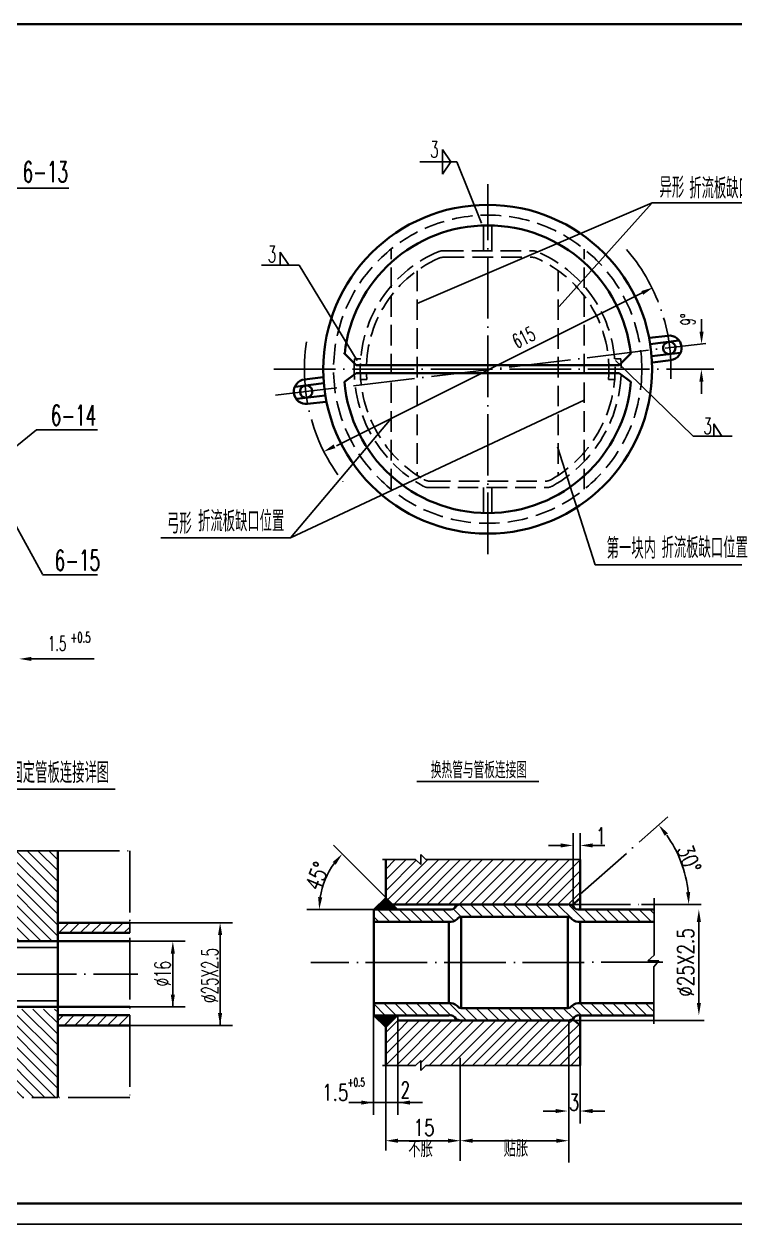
# Model space of a CAD drawing. Extents: x 0 to 2425, y 6 to 1194.
# Drawn here: x 1032.7 to 1205.7, y 6 to 298 of the extents above; entities that cross this region are included whole.
import ezdxf

# ---------------------------------------------------------------- set-up
doc = ezdxf.new("R2010")
doc.units = 0
doc.header["$MEASUREMENT"] = 0
for name, pattern in [('SDHS', [21, 15, -2, 0, -2, 0, -2]), ('XS', [7, 5, -2]), ('ZHXS', [19, 15, -2, 0, -2])]:
    doc.linetypes.add(name, pattern=pattern)
doc.layers.get('0').update_dxf_attribs({"linetype": 'CONTINUOUS'})
for name, color, linetype in [('1', 7, 'ZHXS'), ('2', 7, 'SDHS'), ('3', 7, 'XS'), ('FRAME', 1, 'CONTINUOUS')]:
    doc.layers.add(name, color=color, linetype=linetype)
doc.styles.add('HZ', font='txt', dxfattribs={"width": 0.65, "bigfont": 'hztxt'})
doc.styles.add('HZ1', font='txt', dxfattribs={"width": 0.6, "bigfont": 'hztxt'})
doc.styles.add('ROMANC', font='txt', dxfattribs={"width": 0.75, "bigfont": 'hztxt'})

# ---------------------------------------------------------------- blocks, each defined once
blk = doc.blocks.new('*X29')
at = {"color": 0}
for p, q in [((340.96, 78), (318.96, 100)), ((343.61, 78), (321.61, 100)), ((345, 79.26), (324.26, 100)), ((345, 81.92), (326.92, 100)), ((345, 84.57), (329.57, 100)), ((345, 87.22), (332.22, 100)), ((345, 89.87), (334.87, 100)), ((345, 92.52), (337.52, 100)), ((345, 95.17), (340.17, 100)), ((345, 97.83), (342.83, 100)), ((338.31, 78), (317.5, 98.81)), ((335.66, 78), (317.5, 96.16)), ((333.01, 78), (317.5, 93.51)), ((330.35, 78), (317.5, 90.85)), ((328.69, 77.02), (317.5, 88.2)), ((326.55, 76.5), (317.5, 85.55)), ((324.31, 76.09), (317.5, 82.9)), ((323.47, 74.27), (317.5, 80.25)), ((322.64, 72.46), (317.5, 77.6)), ((321.8, 70.65), (317.5, 74.94)), ((322.96, 66.83), (317.5, 72.29)), ((345, 42.14), (317.5, 69.64)), ((344.49, 40), (317.5, 66.99)), ((341.84, 40), (317.5, 64.34)), ((339.19, 40), (317.5, 61.69)), ((345, 44.79), (326.29, 63.5)), ((345, 47.44), (330.94, 61.5)), ((345, 50.1), (333.6, 61.5)), ((345, 52.75), (336.25, 61.5)), ((345, 55.4), (338.9, 61.5)), ((345, 58.05), (341.55, 61.5)), ((345, 60.7), (344.2, 61.5)), ((336.53, 40), (317.5, 59.03)), ((333.88, 40), (317.5, 56.38)), ((331.23, 40), (317.5, 53.73)), ((328.58, 40), (317.5, 51.08)), ((325.93, 40), (317.5, 48.43)), ((323.28, 40), (317.5, 45.78)), ((320.62, 40), (317.5, 43.12)), ((317.97, 40), (317.5, 40.47))]:
    blk.add_line(p, q, dxfattribs=at)
blk = doc.blocks.new('*X28')
at = {"color": 0}
for p, q in [((345, 79.83), (347.67, 82.5)), ((345, 82.49), (345.01, 82.5)), ((347.82, 80), (350.32, 82.5)), ((350.47, 80), (352.97, 82.5)), ((353.12, 80), (355.62, 82.5)), ((355.77, 80), (358.27, 82.5)), ((358.42, 80), (360.92, 82.5)), ((361.07, 80), (362.5, 81.43))]:
    blk.add_line(p, q, dxfattribs=at)
blk = doc.blocks.new('*X27')
at = {"color": 0}
for p, q in [((345, 58.62), (346.38, 60)), ((346.53, 57.5), (349.03, 60)), ((349.18, 57.5), (351.68, 60)), ((351.83, 57.5), (354.33, 60)), ((354.48, 57.5), (356.98, 60)), ((357.14, 57.5), (359.64, 60)), ((359.79, 57.5), (362.29, 60)), ((362.44, 57.5), (362.5, 57.56))]:
    blk.add_line(p, q, dxfattribs=at)

msp = doc.modelspace()

# ---------------------------------------------------------------- hatches: boundary and pattern name
h = msp.add_hatch()
h.set_pattern_fill('ANSI37', color=256, scale=1.4, style=0)
h.set_pattern_definition([(45, (945.77253, -307.3653), (-0.12374369, 0.12374369), []), (135, (945.77253, -307.3653), (-0.12374369, -0.12374369), [])])
h.paths.add_polyline_path([(1120.68416, 85.46003), (1117.82021, 82.59607), (1123.54812, 82.59607)])
h = msp.add_hatch()
h.set_pattern_fill('ANSI31', color=256, scale=15, angle=90, style=0)
h.set_pattern_definition([(135, (870.8104, -483.662), (-1.325825, -1.325825), [])])
h.paths.add_polyline_path([(1139.02605, 83.75731), (1138.83568, 83.75731, 0.127852099), (1137.78989, 83.35973, -0.340910274), (1136.02605, 82.51703), (1117.78169, 82.51703), (1117.78169, 79.51703), (1136.02605, 79.51703, 0.226164541), (1138.04912, 80.16067, -0.230025698), (1139.02605, 80.75731), (1165.02605, 80.75731, -0.230025698), (1166.00297, 80.16067, 0.226164541), (1168.02605, 79.51703), (1186.02605, 79.51703), (1186.02605, 82.51703), (1168.02605, 82.51703, -0.340910274), (1166.2622, 83.35973, 0.127852099), (1165.21641, 83.75731)])
h.paths.add_polyline_path([(1165.02605, 55.51703), (1165.21641, 55.51703, 0.127852099), (1166.2622, 55.91461, -0.340910274), (1168.02605, 56.75731), (1185.9179, 56.75731), (1185.9179, 59.75731), (1168.02605, 59.75731, 0.226164541), (1166.00297, 59.11367, -0.230025698), (1165.02605, 58.51703), (1139.02605, 58.51703, -0.230025698), (1138.04912, 59.11367, 0.226164541), (1136.02605, 59.75731), (1117.78169, 59.75731), (1117.78169, 56.75731), (1136.02605, 56.75731, -0.340910274), (1137.78989, 55.91461, 0.127852099), (1138.83568, 55.51703)])
h = msp.add_hatch()
h.set_pattern_fill('ANSI37', color=256, scale=1.4, style=0)
h.set_pattern_definition([(315, (945.77253, 446.63964), (-0.12374369, -0.12374369), []), (225, (945.77253, 446.63964), (-0.12374369, 0.12374369), [])])
h.paths.add_polyline_path([(1120.68416, 53.81431), (1117.82021, 56.67827), (1123.54812, 56.67827)])

# ---------------------------------------------------------------- linework, layer by layer
for p, q in [((1134.5, 264.5), (1134.5, 267.5)), ((1134.5, 267.5), (1136.5, 264.5)), ((1138, 264.5), (1129, 264.5)), ((1134.5, 261.5), (1136.5, 264.5)), ((1134.5, 264.5), (1134.5, 261.5)), ((1144, 249.5), (1138, 264.5)), ((1030.34953, 258.0221), (1043.60849, 258.0221)), ((1128.31448, 230), (1185.5, 254.5)), ((1162.90334, 229.2435), (1185.5, 254.5)), ((1185.5, 254.5), (1211.5, 254.5)), ((1095, 239.5), (1095, 242.5)), ((1095, 242.5), (1097, 239.5)), ((1099.62203, 239.3205), (1090.43931, 239.3205)), ((1113.76839, 216.08983), (1099.62203, 239.3205)), ((1108.70525, 195.33876), (1183.12264, 232.57149)), ((1197.54166, 223.15376), (1197.54166, 226.15376)), ((1176.63572, 216.10637), (1195.49163, 197.68174)), ((1010.03411, 213.59593), (1037.18326, 164.08879)), ((1197.5, 214), (1200.5, 214)), ((1197.5, 211), (1197.5, 208)), ((1169, 206.5), (1097.5, 173)), ((1097.5, 173), (1122, 202)), ((1026.4914, 191.77689), (1035.71926, 199.2774)), ((1035.71926, 199.2774), (1050.59834, 199.2774)), ((1200.49163, 197.68174), (1200.49163, 200.68174)), ((1200.49163, 200.68174), (1202.49163, 197.68174)), ((1195.49163, 197.68174), (1204.99163, 197.68174)), ((1162.50174, 195.08871), (1171.69026, 166.42229)), ((1065.97968, 173), (1091.97968, 173)), ((1091.97968, 173), (1097.5, 173)), ((1050.59834, 164), (1037.14543, 164)), ((1171.69026, 166.42229), (1210.28206, 166.42229)), ((1034.5, 143.5), (1049.75401, 143.5)), ((1017.89409, 111.81203), (1054.89409, 111.81203)), ((1166.2622, 83.35973), (1166.2622, 101.11637)), ((1168.02605, 82.51703), (1168.02605, 101.11637)), ((1120.68416, 85.46003), (1107.9865, 98.15768)), ((1163.2622, 98.11637), (1160.2622, 98.11637)), ((1171.02605, 98.11637), (1174.02605, 98.11637)), ((1127.96144, 94.69178), (1119.88893, 94.69178)), ((1120.68416, 92.36473), (1123.01121, 94.69178)), ((1120.68416, 89.71308), (1125.66286, 94.69178)), ((1120.68416, 87.06143), (1128.13809, 94.51536)), ((1121.20929, 84.9349), (1130.96616, 94.69178)), ((1122.68334, 83.75731), (1133.61781, 94.69178)), ((1125.33499, 83.75731), (1136.26947, 94.69178)), ((1129.20337, 93.4515), (1127.96144, 94.69178)), ((1127.98664, 83.75731), (1138.92112, 94.69178)), ((1130.44529, 94.69178), (1129.20337, 95.93206)), ((1129.20337, 95.93206), (1129.20337, 93.4515)), ((1129.20337, 95.58063), (1129.37919, 95.75646)), ((1168.02605, 94.69178), (1130.44529, 94.69178)), ((1130.6383, 83.75731), (1141.57277, 94.69178)), ((1133.28995, 83.75731), (1144.22442, 94.69178)), ((1135.9416, 83.75731), (1146.87607, 94.69178)), ((1138.59325, 83.75731), (1149.52772, 94.69178)), ((1141.2449, 83.75731), (1152.17937, 94.69178)), ((1143.89655, 83.75731), (1154.83102, 94.69178)), ((1146.5482, 83.75731), (1157.48267, 94.69178)), ((1149.19985, 83.75731), (1160.13432, 94.69178)), ((1151.8515, 83.75731), (1162.78597, 94.69178)), ((1154.50315, 83.75731), (1165.43762, 94.69178)), ((1157.1548, 83.75731), (1167.17621, 93.77872)), ((1167.17621, 93.77872), (1168.02605, 94.62856)), ((1159.80645, 83.75731), (1167.17621, 91.12707)), ((1167.17621, 91.12707), (1168.02605, 91.97691)), ((1162.4581, 83.75731), (1167.17621, 88.47542)), ((1167.17621, 88.47542), (1168.02605, 89.32526)), ((1120.68416, 85.46003), (1117.74117, 82.51703)), ((1120.68416, 85.46003), (1123.62716, 82.51703)), ((1165.10975, 83.75731), (1167.17621, 85.82377)), ((1167.17621, 85.82377), (1168.02605, 86.67361)), ((1186.02605, 85.30499), (1186.02605, 71.45523)), ((1117.78169, 82.51703), (1101.50793, 82.51703)), ((1058.39409, 79.31203), (1083.39409, 79.31203)), ((1058.39409, 76.81203), (1058.39409, 79.31203)), ((1196.88823, 79.51703), (1196.88823, 59.75731)), ((1080.39409, 76.31203), (1080.39409, 54.31203)), ((1024.39409, 73.31203), (1040.89409, 73.31203)), ((1058.39409, 74.81203), (1071.89409, 74.81203)), ((1068.89409, 71.81203), (1068.89409, 58.81203)), ((1186.02605, 71.45523), (1184.46899, 70.00824)), ((1184.46899, 70.00824), (1187.15983, 70.00824)), ((1187.15983, 70.00824), (1185.9179, 68.56125)), ((1185.9179, 68.56125), (1185.9179, 54.71149)), ((1068.89409, 61.81203), (1068.89409, 64.81203)), ((1024.39409, 60.31203), (1040.89409, 60.31203)), ((1058.39409, 58.81203), (1071.89409, 58.81203)), ((1080.39409, 57.31203), (1080.39409, 60.31203)), ((1040.89409, 58.31203), (1040.89409, 36.81203)), ((1058.39409, 54.31203), (1058.39409, 56.81203)), ((1120.68416, 53.81431), (1117.74117, 56.75731)), ((1117.74117, 56.75731), (1117.74117, 32.54427)), ((1120.68416, 53.81431), (1123.62716, 56.75731)), ((1120.68416, 52.58997), (1123.62716, 55.53297)), ((1123.62716, 56.75731), (1123.62716, 32.54427)), ((1123.62716, 50.22967), (1128.91452, 55.51703)), ((1123.62716, 52.88132), (1126.26287, 55.51703)), ((1123.62716, 47.57802), (1131.56617, 55.51703)), ((1123.62716, 44.92637), (1134.21782, 55.51703)), ((1125.935, 44.58256), (1136.86947, 55.51703)), ((1129.20337, 45.19927), (1139.52112, 55.51703)), ((1131.2383, 44.58256), (1142.17277, 55.51703)), ((1133.88995, 44.58256), (1144.82442, 55.51703)), ((1136.5416, 44.58256), (1147.47607, 55.51703)), ((1139.19325, 44.58256), (1150.12772, 55.51703)), ((1141.8449, 44.58256), (1152.77938, 55.51703)), ((1144.49655, 44.58256), (1155.43103, 55.51703)), ((1147.14821, 44.58256), (1158.08268, 55.51703)), ((1149.79986, 44.58256), (1160.73433, 55.51703)), ((1152.45151, 44.58256), (1163.38598, 55.51703)), ((1165.02605, 54.50545), (1166.28354, 55.76294)), ((1165.21641, 55.51703), (1198.17176, 55.51703)), ((1168.02605, 56.75731), (1168.02605, 30.49204)), ((1058.39409, 54.31203), (1083.39409, 54.31203)), ((1120.68416, 53.72812), (1120.68416, 32.54427)), ((1120.68416, 53.72812), (1120.68416, 32.54427)), ((1120.68416, 49.93832), (1123.62716, 52.88132)), ((1155.10316, 44.58256), (1165.02605, 54.50545)), ((1165.02605, 51.8538), (1167.75409, 54.58184)), ((1165.21641, 55.3042), (1165.21641, 20.94105)), ((1120.68416, 47.28667), (1123.62716, 50.22967)), ((1157.75481, 44.58256), (1165.02605, 51.8538)), ((1165.02605, 49.20215), (1168.02605, 52.20215)), ((1120.68416, 44.63502), (1123.62716, 47.57802)), ((1160.40646, 44.58256), (1165.02605, 49.20215)), ((1165.02605, 46.5505), (1168.02605, 49.5505)), ((1165.70976, 44.58256), (1168.02605, 46.89885)), ((1127.96144, 44.58256), (1119.88893, 44.58256)), ((1120.68416, 44.63673), (1120.68416, 23.87347)), ((1123.28335, 44.58256), (1123.62716, 44.92637)), ((1129.20337, 45.82284), (1127.96144, 44.58256)), ((1129.20337, 43.34228), (1129.20337, 45.82284)), ((1130.44529, 44.58256), (1129.20337, 43.34228)), ((1168.02605, 44.58256), (1130.44529, 44.58256)), ((1138.83568, 46.42564), (1138.83568, 21.35997)), ((1138.83568, 46.42564), (1138.83568, 23.03564)), ((1163.05811, 44.58256), (1165.02605, 46.5505)), ((1114.74117, 35.54427), (1111.74117, 35.54427)), ((1117.68416, 35.54427), (1114.68416, 35.54427)), ((1117.74117, 35.54427), (1120.68416, 35.54427)), ((1120.68416, 35.54427), (1123.62716, 35.54427)), ((1123.68416, 35.54427), (1126.68416, 35.54427)), ((1126.62716, 35.54427), (1129.62716, 35.54427)), ((1162.02605, 33.49204), (1159.02605, 33.49204)), ((1171.02605, 33.49204), (1174.02605, 33.49204)), ((1123.68416, 26.26586), (1135.83568, 26.26586)), ((1141.83568, 26.26586), (1162.21641, 26.26586)), ((1584, 6), (743, 6))]:
    msp.add_line(p, q)
at = {"const_width": 0.15}
msp.add_lwpolyline([(1120.58563, 35.56577, 1), (1120.73563, 35.56577, 1)], format="xyb", close=True, dxfattribs=at)
msp.add_arc((1123.62716, 82.51703), 19.11923, 143.9995364, 171.0004636)
for points in [[(1183.34637, 232.12434), (1182.89892, 233.01865), (1185.80558, 233.91383)], [(1198.04166, 223.15376), (1197.04166, 223.15376), (1197.54166, 220.15376)], [(1198, 211), (1197, 211), (1197.5, 214)], [(1108.43915, 194.79124), (1107.9917, 195.68555), (1105.53249, 193.89606)], [(1034.5, 143), (1034.5, 144), (1031.5, 143.5)], [(1163.2622, 98.61637), (1163.2622, 97.61637), (1166.2622, 98.11637)], [(1171.02605, 98.61637), (1171.02605, 97.61637), (1168.02605, 98.11637)], [(1107.77927, 94.07988), (1108.53967, 93.43043), (1110.10782, 96.03636)], [(1105.24176, 85.46856), (1104.24484, 85.54701), (1104.50793, 82.51703)], [(1080.89409, 76.31203), (1079.89409, 76.31203), (1080.39409, 79.31203)], [(1069.39409, 71.81203), (1068.39409, 71.81203), (1068.89409, 74.81203)], [(1069.39409, 61.81203), (1068.39409, 61.81203), (1068.89409, 58.81203)], [(1080.89409, 57.31203), (1079.89409, 57.31203), (1080.39409, 54.31203)], [(1114.74117, 36.04427), (1114.74117, 35.04427), (1117.74117, 35.54427)], [(1126.62716, 36.04427), (1126.62716, 35.04427), (1123.62716, 35.54427)], [(1162.02605, 33.99204), (1162.02605, 32.99204), (1165.02605, 33.49204)], [(1171.02605, 33.99204), (1171.02605, 32.99204), (1168.02605, 33.49204)], [(1123.68416, 26.76586), (1123.68416, 25.76586), (1120.68416, 26.26586)], [(1135.83568, 26.76586), (1135.83568, 25.76586), (1138.83568, 26.26586)], [(1141.83568, 26.76586), (1141.83568, 25.76586), (1138.83568, 26.26586)], [(1162.21641, 26.76586), (1162.21641, 25.76586), (1165.21641, 26.26586)]]:
    msp.add_solid(points)
at = {"color": 7}
for points in [[(1196.38823, 79.51703), (1197.38823, 79.51703), (1196.88823, 82.51703)], [(1196.38823, 59.75731), (1197.38823, 59.75731), (1196.88823, 56.75731)]]:
    msp.add_solid(points, dxfattribs=at)
at = {"layer": '1'}
for p, q in [((1145.5, 169), (1145.5, 259)), ((1144.5, 242.81271), (1144.5, 248.98571)), ((1146.5, 242.81271), (1146.5, 248.98571)), ((1093.87711, 207.68063), (1198.62162, 220.2837)), ((1113.0963, 216.5), (1114.60097, 216.5)), ((1177.9037, 216.5), (1176.39903, 216.5)), ((1176.39903, 216.5), (1177.9037, 216.5)), ((1093.5, 214), (1199, 214)), ((1114.60097, 211.5), (1116.10612, 211.5)), ((1176.39903, 211.5), (1174.89388, 211.5)), ((1174.89388, 211.5), (1176.39903, 211.5)), ((1144.5, 185.18729), (1144.5, 179.01429)), ((1146.5, 185.18729), (1146.5, 179.01429)), ((1168.02605, 86.2435), (1189.34408, 105.10743)), ((1165.21641, 83.75731), (1182.89268, 83.75731)), ((1182.89268, 83.75731), (1197.43399, 83.75731)), ((1188.11236, 69.68222), (1102.502, 69.63717)), ((1011.39409, 66.81203), (1060.39409, 66.81203))]:
    msp.add_line(p, q, dxfattribs=at)
for centre, radius, start, end in [((1145.5, 214), 44.60101, 356.9660965, 41.4018268), ((1145.5, 214), 44.60101, 171.3624816, 219.7180817), ((1165.21641, 83.75731), 29.21758, 5.8855986, 35.6194157)]:
    msp.add_arc(centre, radius, start, end, dxfattribs=at)
for points in [[(1188.57652, 100.4619), (1189.35845, 101.08526), (1187.09739, 103.11938)], [(1194.77931, 86.77902), (1193.78063, 86.72768), (1194.43399, 83.75731)]]:
    msp.add_solid(points, dxfattribs=at)
at = {"layer": '2'}
for p, q in [((1040.89409, 96.81203), (1013.39409, 96.81203)), ((1040.89409, 96.81203), (1058.39409, 96.81203)), ((1058.39409, 96.81203), (1058.39409, 36.81203)), ((1013.39409, 36.81203), (1040.89409, 36.81203)), ((1058.39409, 36.81203), (1040.89409, 36.81203))]:
    msp.add_line(p, q, dxfattribs=at)
at = {"layer": '3'}
for p, q in [((1122, 184.77672), (1122, 243.22328)), ((1134.65085, 242.81271), (1156.34915, 242.81271)), ((1169, 184.77672), (1169, 243.22328)), ((1134.80465, 241.24581), (1156.19535, 241.24581)), ((1128.31448, 237.97724), (1128.31448, 188.19965)), ((1162.68551, 237.97724), (1162.68551, 188.19965)), ((1131.21875, 185.18729), (1159.78125, 185.18729)), ((1131.49498, 186.75419), (1159.50502, 186.75419))]:
    msp.add_line(p, q, dxfattribs=at)
msp.add_circle((1145.5, 214), 37.5, dxfattribs=at)
for centre, radius, start, end in [((1145.5, 214), 31, 112.7971476, 239.9881456), ((1134.65085, 239.81271), 3, 90, 112.7971476), ((1156.34915, 239.81271), 3, 67.2028524, 90), ((1145.5, 214), 31, 300.0118544, 67.2028524), ((1145.5, 214), 29.5, 113.8033054, 184.8614054), ((1134.80465, 238.24581), 3, 90, 113.8033054), ((1156.19535, 238.24581), 3, 66.1966946, 90), ((1145.5, 214), 29.5, 355.1385946, 66.1966946), ((1145.5, 214), 32.5, 175.5882742, 241.0458117), ((1145.5, 214), 32.5, 298.9541883, 4.4117258), ((1131.49498, 189.75419), 3, 239.9881456, 270), ((1159.50502, 189.75419), 3, 270, 300.0118544), ((1131.21875, 188.18729), 3, 241.0458117, 270), ((1159.78125, 188.18729), 3, 270, 298.9541883)]:
    msp.add_arc(centre, radius, start, end, dxfattribs=at)
at = {"layer": 'FRAME', "lineweight": 35}
for p, q in [((768, 298), (1188, 298)), ((1188, 298), (1579, 298)), ((1184.86543, 221.61425), (1189.33321, 222.15182)), ((1191.9945, 220.96122), (1185.04463, 220.12499)), ((1113.5, 215), (1110.5, 218)), ((1177.5, 215), (1180.29378, 217.79378)), ((1192.35288, 217.9827), (1185.40301, 217.14648)), ((1190.04997, 216.19479), (1185.5822, 215.65722)), ((1113.5, 215), (1145.5, 215)), ((1177.5, 215), (1145.5, 215)), ((1098.66763, 209.73194), (1105.61751, 210.56816)), ((1105.43832, 212.05742), (1100.97054, 211.51985)), ((1113.5, 213), (1110.63296, 210.95212)), ((1113.5, 213), (1145.5, 213)), ((1177.5, 213), (1145.5, 213)), ((1177.5, 213), (1180.36704, 210.95212)), ((1099.02602, 206.75342), (1105.97589, 207.58965)), ((1101.6873, 205.56282), (1106.15508, 206.10039)), ((1040.89409, 36.81203), (1040.89409, 96.81203)), ((1120.68416, 85.46003), (1120.68416, 94.69178)), ((1168.02605, 94.69178), (1168.02605, 82.51703)), ((1165.9911, 83.52453), (1168.02605, 85.32522)), ((1117.78169, 82.51703), (1117.78169, 56.75731)), ((1117.78169, 82.51703), (1136.02605, 82.51703)), ((1118.02605, 82.51703), (1136.02605, 82.51703)), ((1122.38688, 83.75731), (1165.02605, 83.75731)), ((1186.02605, 82.51703), (1168.02605, 82.51703)), ((1040.89409, 79.31203), (1058.39409, 79.31203)), ((1117.78169, 79.51703), (1136.02605, 79.51703)), ((1136.02605, 59.75731), (1136.02605, 79.51703)), ((1136.02605, 79.51703), (1136.02605, 59.75731)), ((1165.02605, 80.75731), (1139.02605, 80.75731)), ((1139.02605, 80.75731), (1165.02605, 80.75731)), ((1139.02605, 58.51703), (1139.02605, 80.75731)), ((1139.02605, 80.75731), (1139.02605, 58.51703)), ((1165.02605, 58.51703), (1165.02605, 80.75731)), ((1165.02605, 80.75731), (1165.02605, 58.51703)), ((1186.02605, 79.51703), (1168.02605, 79.51703)), ((1168.02605, 79.51703), (1168.02605, 59.75731)), ((1168.02605, 59.75731), (1168.02605, 79.51703)), ((1040.89409, 76.81203), (1058.39409, 76.81203)), ((1025.89409, 74.81203), (1058.39409, 74.81203)), ((1025.89409, 58.81203), (1058.39409, 58.81203)), ((1117.78169, 59.75731), (1136.02605, 59.75731)), ((1139.02605, 58.51703), (1165.02605, 58.51703)), ((1165.02605, 58.51703), (1139.02605, 58.51703)), ((1186.02605, 59.75731), (1168.02605, 59.75731)), ((1040.89409, 56.81203), (1058.39409, 56.81203)), ((1117.78169, 56.75731), (1136.02605, 56.75731)), ((1117.78169, 56.75731), (1136.02605, 56.75731)), ((1118.02605, 56.75731), (1136.02605, 56.75731)), ((1123.62716, 55.51703), (1165.02605, 55.51703)), ((1166.17111, 55.85324), (1168.02605, 54.36341)), ((1168.02605, 44.58256), (1168.02605, 56.75731)), ((1186.02605, 56.75731), (1168.02605, 56.75731)), ((1040.89409, 54.31203), (1058.39409, 54.31203)), ((1120.68416, 53.81431), (1120.68416, 44.58256)), ((1579, 11), (768, 11))]:
    msp.add_line(p, q, dxfattribs=at)
at = {"layer": 'FRAME'}
for p, q in [((1128.29381, 113.70328), (1157.90795, 113.70328)), ((1138.83568, 83.75731), (1165.02605, 83.75731)), ((1165.21641, 83.75731), (1139.02605, 83.75731)), ((1165.21641, 83.75731), (1139.02605, 83.75731)), ((1138.83568, 55.51703), (1165.02605, 55.51703)), ((1138.83568, 55.51703), (1165.02605, 55.51703)), ((1165.21641, 55.51703), (1139.02605, 55.51703)), ((1165.21641, 55.51703), (1139.02605, 55.51703)), ((1165.21641, 55.51703), (1139.02605, 55.51703))]:
    msp.add_line(p, q, dxfattribs=at)
at = {"layer": 'FRAME', "lineweight": 35}
for centre, radius, start, end in [((1145.5, 214), 40, 0, 180), ((1145.5, 214), 35, 90, 173.7772692), ((1145.5, 214), 35, 6.2227308, 90), ((1189.69159, 219.17331), 3, 276.8609609, 96.8609609), ((1189.69159, 219.17331), 1.5, 6.8609609, 186.8609609), ((1189.69159, 219.17331), 1.5, 186.8609609, 6.8609609), ((1145.5, 214), 40, 180, 0), ((1101.32892, 208.54133), 3, 96.8609609, 276.8609609), ((1145.5, 214), 35, 184.9957832, 270), ((1145.5, 214), 35, 270, 355.0042168), ((1101.32892, 208.54133), 1.5, 6.8609609, 186.8609609), ((1101.32892, 208.54133), 1.5, 186.8609609, 6.8609609), ((1136.36182, 84.08153), 1.60013, 257.8871293, 333.1862123), ((1136.36182, 84.08153), 1.60013, 257.8871293, 333.1862123), ((1139.0775, 81.54702), 2.22348, 96.2437248, 125.3871594), ((1139.0775, 81.54702), 2.22348, 96.2437248, 125.3871594), ((1164.97459, 81.54702), 2.22348, 54.6128406, 83.7562752), ((1167.69028, 84.08153), 1.60013, 206.8137877, 282.1128707), ((1136.3625, 81.96075), 2.46678, 262.1607538, 313.136257), ((1139.15172, 79.45342), 1.30993, 95.5052623, 147.6497574), ((1164.90038, 79.45342), 1.30993, 32.3502426, 84.4947377), ((1167.68959, 81.96075), 2.46678, 216.3545151, 217.0435043), ((1167.68959, 81.96075), 2.46678, 226.863743, 277.8392462), ((1136.3625, 57.31359), 2.46678, 46.863743, 97.8392462), ((1139.15172, 59.82092), 1.30993, 212.3502426, 264.4947377), ((1136.3625, 57.31359), 2.46678, 36.3545151, 37.0435043), ((1164.90038, 59.82092), 1.30993, 275.5052623, 327.6497574), ((1167.68959, 57.31359), 2.46678, 82.1607538, 133.136257), ((1136.36182, 55.19281), 1.60013, 26.8137877, 102.1128707), ((1136.36182, 55.19281), 1.60013, 26.8137877, 102.1128707), ((1136.36182, 55.19281), 1.60013, 26.8137877, 102.1128707), ((1139.0775, 57.72732), 2.22348, 234.6128406, 263.7562752), ((1139.0775, 57.72732), 2.22348, 234.6128406, 263.7562752), ((1139.0775, 57.72732), 2.22348, 234.6128406, 263.7562752), ((1164.97459, 57.72732), 2.22348, 276.2437248, 305.3871594), ((1167.69028, 55.19281), 1.60013, 77.8871293, 153.1862123)]:
    msp.add_arc(centre, radius, start, end, dxfattribs=at)
at = {"layer": 'FRAME'}
for centre, radius, start, end in [((1164.97459, 81.54702), 2.22348, 54.6128406, 83.7562752), ((1167.69028, 84.08153), 1.60013, 206.8137877, 282.1128707), ((1136.3625, 81.96075), 2.46678, 322.9564957, 323.6454849), ((1167.68959, 57.31359), 2.46678, 142.9564957, 143.6454849), ((1164.97459, 57.72732), 2.22348, 276.2437248, 305.3871594), ((1164.97459, 57.72732), 2.22348, 276.2437248, 305.3871594), ((1167.69028, 55.19281), 1.60013, 77.8871293, 153.1862123), ((1167.69028, 55.19281), 1.60013, 77.8871293, 153.1862123)]:
    msp.add_arc(centre, radius, start, end, dxfattribs=at)

# ---------------------------------------------------------------- block references
for name in ['*X29', '*X28', '*X27']:
    msp.add_blockref(name, (695.89409, -3.18797))

# ---------------------------------------------------------------- texts
for s, height, style, width, p in [('3', 4, 'HZ', 0.6, (1131.5, 265.5)), ('6-13', 5, 'HZ', 0.6, (1032.34953, 259.5221)), ('异形', 5, 'HZ', 0.6, (1187.31075, 255.72923)), ('折流板缺口位置', 5, 'HZ', 0.6, (1194.54453, 255.52555)), ('3', 4, 'HZ', 0.6, (1092, 240)), ('6-14', 5, 'HZ', 0.6, (1039.21926, 200.2774)), ('3', 4, 'HZ', 0.6, (1197.99163, 198.18174)), ('弓形', 5, 'HZ', 0.6, (1067.48415, 173.96864)), ('折流板缺口位置', 5, 'HZ', 0.6, (1075.02422, 174.5)), ('第一块内', 5, 'HZ', 0.6, (1174.44682, 167.89236)), ('折流板缺口位置', 5, 'HZ', 0.6, (1187.80628, 168.0562)), ('6-15', 5, 'HZ', 0.6, (1040.14543, 165)), ('1.5', 3.5, 'HZ', 0.6, (1038.4767, 145.49973)), ('+0.5', 2.5, 'HZ', 0.6, (1043.9767, 147.49973)), ('拉杆与固定管板连接详图', 5, 'HZ', 0.6, (1020.39409, 113.31203)), ('换热管与管板连接图', 4, 'HZ1', 0.65, (1131.66757, 114.45201)), ('+0.5', 2, 'HZ1', 0.65, (1111.39636, 39.49809)), ('2', 4, 'HZ1', 0.65, (1124.34397, 36.6286))]:
    msp.add_text(s, height=height, dxfattribs=dict(style=style, width=width)).set_placement(p)
at = {"style": 'HZ', "width": 0.6}
for s, height, rotation, p in [('9%%d', 3.5, 90, (1195.95455, 224.62622)), ('615', 3.5, 26.5798525, (1152.63402, 218.95062)), ('%%c25X2.5', 4, 90, (1079.89409, 59.81203)), ('%%C16', 4, 90, (1068.39409, 63.81203))]:
    msp.add_text(s, height=height, rotation=rotation, dxfattribs=at).set_placement(p)
at = {"char_height": 4, "attachment_point": 5, "style": 'ROMANC'}
for s, insert in [('\\A1;1', (1173.08769, 100.45163)), ('\\A1;1.5', (1108.42706, 38.01541)), ('\\A1;3', (1166.52605, 35.58204)), ('\\A1;15', (1130.01473, 29.46705)), ('\\A1;不胀', (1129.15877, 24.22949)), ('\\A1;贴胀', (1152.37679, 24.33638))]:
    msp.add_mtext(s, dxfattribs=dict(at, insert=insert))
for s, insert, rotation in [('45%%D', (1104.03239, 90.63345), 67.5), ('%%c25X2.5', (1193.66827, 69.63717), 90)]:
    msp.add_mtext(s, dxfattribs=dict(at, insert=insert, rotation=rotation))
at = {"layer": '1', "insert": (1194.49275, 94.85058), "char_height": 4, "attachment_point": 5, "rotation": 290.7525071, "style": 'ROMANC'}
msp.add_mtext('30%%D', dxfattribs=at)

doc.saveas('drawing.dxf')
